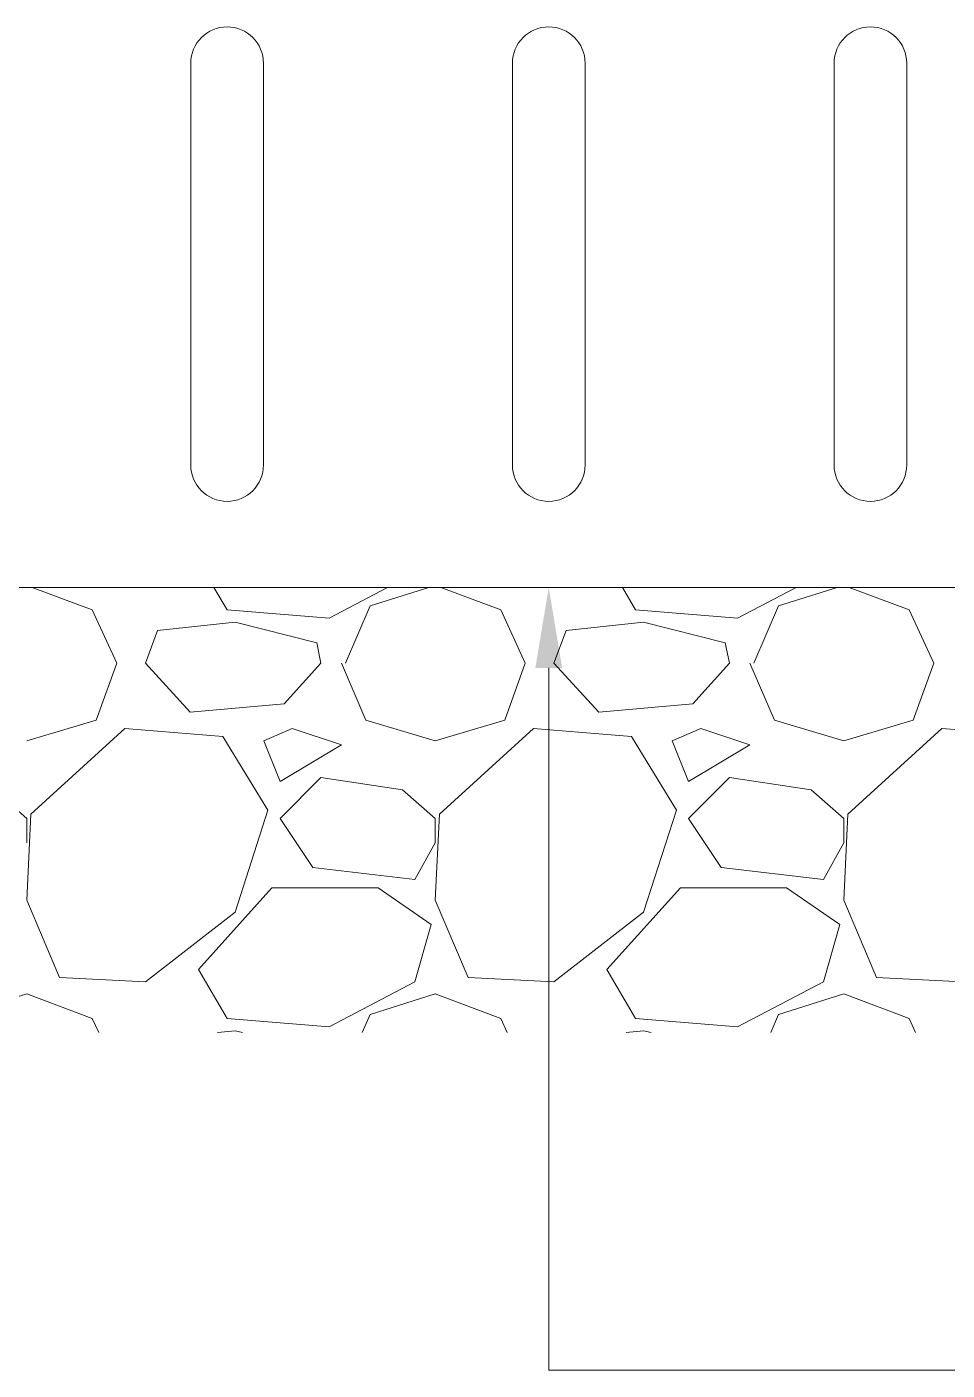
# Model space of a CAD drawing. Header units: millimetres. Extents: x 4229 to 8429, y -1187 to 1783.
# Drawn here: x 6060.5 to 6175, y -549.9 to -382.8 of the extents above; entities that cross this region are included whole.
import ezdxf

# ---------------------------------------------------------------- set-up
doc = ezdxf.new("R2010")
doc.units = ezdxf.units.MM

msp = doc.modelspace()

# ---------------------------------------------------------------- linework, layer by layer
at = {"lineweight": 5}
for p, q in [((6080.92, -437.3), (6080.92, -387.34)), ((6089.96, -387.34), (6089.96, -437.3)), ((6120.92, -437.3), (6120.92, -387.34)), ((6129.96, -387.34), (6129.96, -437.3)), ((6160.92, -437.3), (6160.92, -387.34)), ((6169.96, -387.34), (6169.96, -437.3)), ((6125.44, -462.54), (6125.44, -549.86)), ((6125.44, -549.86), (6381.11, -549.86))]:
    msp.add_line(p, q, dxfattribs=at)
at = {"linetype": 'Continuous', "lineweight": 5}
for p, q in [((6216.64, -452.54), (6034.23, -452.54)), ((6061.21, -452.54), (6068.66, -455.33)), ((6085.43, -455.33), (6083.8, -452.54)), ((6105.4, -452.54), (6098.13, -456.35)), ((6103.21, -454.82), (6110.52, -452.54)), ((6112.01, -452.54), (6119.46, -455.33)), ((6136.23, -455.33), (6134.6, -452.54)), ((6156.2, -452.54), (6148.93, -456.35)), ((6154.01, -454.82), (6161.32, -452.54)), ((6162.81, -452.54), (6170.26, -455.33)), ((6068.66, -455.33), (6071.71, -461.94)), ((6098.13, -456.35), (6085.43, -455.33)), ((6100.16, -461.94), (6103.21, -454.82)), ((6119.46, -455.33), (6122.51, -461.94)), ((6148.93, -456.35), (6136.23, -455.33)), ((6150.96, -461.94), (6154.01, -454.82)), ((6170.26, -455.33), (6173.31, -461.94)), ((6086.44, -456.86), (6076.79, -457.87)), ((6096.6, -459.4), (6086.44, -456.86)), ((6137.24, -456.86), (6127.59, -457.87)), ((6147.4, -459.4), (6137.24, -456.86)), ((6075.27, -461.94), (6076.79, -457.87)), ((6126.07, -461.94), (6127.59, -457.87)), ((6097.11, -461.94), (6096.6, -459.4)), ((6147.91, -461.94), (6147.4, -459.4)), ((6069.17, -469.05), (6071.71, -461.94)), ((6080.85, -468.03), (6075.27, -461.94)), ((6097.11, -461.94), (6092.54, -467.02)), ((6099.65, -461.94), (6102.7, -469.05)), ((6119.97, -469.05), (6122.51, -461.94)), ((6131.65, -468.03), (6126.07, -461.94)), ((6147.91, -461.94), (6143.34, -467.02)), ((6150.45, -461.94), (6153.5, -469.05)), ((6170.77, -469.05), (6173.31, -461.94)), ((6092.54, -467.02), (6080.85, -468.03)), ((6143.34, -467.02), (6131.65, -468.03)), ((6060.53, -471.59), (6069.17, -469.05)), ((6102.7, -469.05), (6111.33, -471.59)), ((6111.33, -471.59), (6119.97, -469.05)), ((6153.5, -469.05), (6162.13, -471.59)), ((6162.13, -471.59), (6170.77, -469.05)), ((6072.73, -470.06), (6061.04, -480.73)), ((6084.92, -471.08), (6072.73, -470.06)), ((6093.55, -470.06), (6090, -471.59)), ((6099.65, -472.1), (6093.55, -470.06)), ((6123.53, -470.06), (6111.84, -480.73)), ((6135.72, -471.08), (6123.53, -470.06)), ((6144.35, -470.06), (6140.8, -471.59)), ((6150.45, -472.1), (6144.35, -470.06)), ((6174.33, -470.06), (6162.64, -480.73)), ((6186.52, -471.08), (6174.33, -470.06)), ((6090.51, -480.22), (6084.92, -471.08)), ((6090, -471.59), (6092.03, -476.67)), ((6092.03, -476.67), (6099.65, -472.1)), ((6141.31, -480.22), (6135.72, -471.08)), ((6140.8, -471.59), (6142.83, -476.67)), ((6142.83, -476.67), (6150.45, -472.1)), ((6060.53, -481.24), (6056.47, -477.68)), ((6097.11, -476.16), (6092.03, -481.24)), ((6107.27, -477.68), (6097.11, -476.16)), ((6111.33, -481.24), (6107.27, -477.68)), ((6147.91, -476.16), (6142.83, -481.24)), ((6158.07, -477.68), (6147.91, -476.16)), ((6162.13, -481.24), (6158.07, -477.68)), ((6061.04, -480.73), (6060.53, -491.4)), ((6086.44, -492.92), (6090.51, -480.22)), ((6111.84, -480.73), (6111.33, -491.4)), ((6137.24, -492.92), (6141.31, -480.22)), ((6162.64, -480.73), (6162.13, -491.4)), ((6060.53, -484.29), (6060.53, -481.24)), ((6092.03, -481.24), (6096.09, -487.34)), ((6111.33, -484.29), (6111.33, -481.24)), ((6142.83, -481.24), (6146.89, -487.34)), ((6162.13, -484.29), (6162.13, -481.24)), ((6108.79, -488.86), (6111.33, -484.29)), ((6159.59, -488.86), (6162.13, -484.29)), ((6096.09, -487.34), (6108.79, -488.86)), ((6146.89, -487.34), (6159.59, -488.86)), ((6081.87, -500.04), (6091.01, -489.88)), ((6091.01, -489.88), (6104.22, -489.88)), ((6104.22, -489.88), (6110.83, -494.45)), ((6132.67, -500.04), (6141.81, -489.88)), ((6141.81, -489.88), (6155.02, -489.88)), ((6155.02, -489.88), (6161.63, -494.45)), ((6060.53, -491.4), (6064.6, -501.05)), ((6111.33, -491.4), (6115.4, -501.05)), ((6162.13, -491.4), (6166.2, -501.05)), ((6075.27, -501.56), (6086.44, -492.92)), ((6126.07, -501.56), (6137.24, -492.92)), ((6110.83, -494.45), (6108.79, -501.56)), ((6161.63, -494.45), (6159.59, -501.56)), ((6064.6, -501.05), (6075.27, -501.56)), ((6085.43, -506.13), (6081.87, -500.04)), ((6115.4, -501.05), (6126.07, -501.56)), ((6136.23, -506.13), (6132.67, -500.04)), ((6166.2, -501.05), (6176.87, -501.56)), ((6108.79, -501.56), (6098.13, -507.15)), ((6159.59, -501.56), (6148.93, -507.15)), ((6052.41, -505.62), (6060.53, -503.08)), ((6060.53, -503.08), (6068.66, -506.13)), ((6103.21, -505.62), (6111.33, -503.08)), ((6111.33, -503.08), (6119.46, -506.13)), ((6154.01, -505.62), (6162.13, -503.08)), ((6162.13, -503.08), (6170.26, -506.13)), ((6102.24, -507.89), (6103.21, -505.62)), ((6153.04, -507.89), (6154.01, -505.62)), ((6068.66, -506.13), (6069.47, -507.89)), ((6086.44, -507.66), (6084.25, -507.89)), ((6098.13, -507.15), (6085.43, -506.13)), ((6087.36, -507.89), (6086.44, -507.66)), ((6119.46, -506.13), (6120.27, -507.89)), ((6137.24, -507.66), (6135.05, -507.89)), ((6148.93, -507.15), (6136.23, -506.13)), ((6138.16, -507.89), (6137.24, -507.66)), ((6170.26, -506.13), (6171.07, -507.89))]:
    msp.add_line(p, q, dxfattribs=at)
at = {"lineweight": 5}
for centre, start, end in [((6085.44, -387.34), 0, 180), ((6125.44, -387.34), 0, 180), ((6165.44, -387.34), 0, 180), ((6085.44, -437.3), 180, 0), ((6125.44, -437.3), 180, 0), ((6165.44, -437.3), 180, 0)]:
    msp.add_arc(centre, 4.52, start, end, dxfattribs=at)
msp.add_solid([(6123.77, -462.54), (6125.44, -452.54), (6127.11, -462.54)], dxfattribs=at)

doc.saveas('drawing.dxf')
